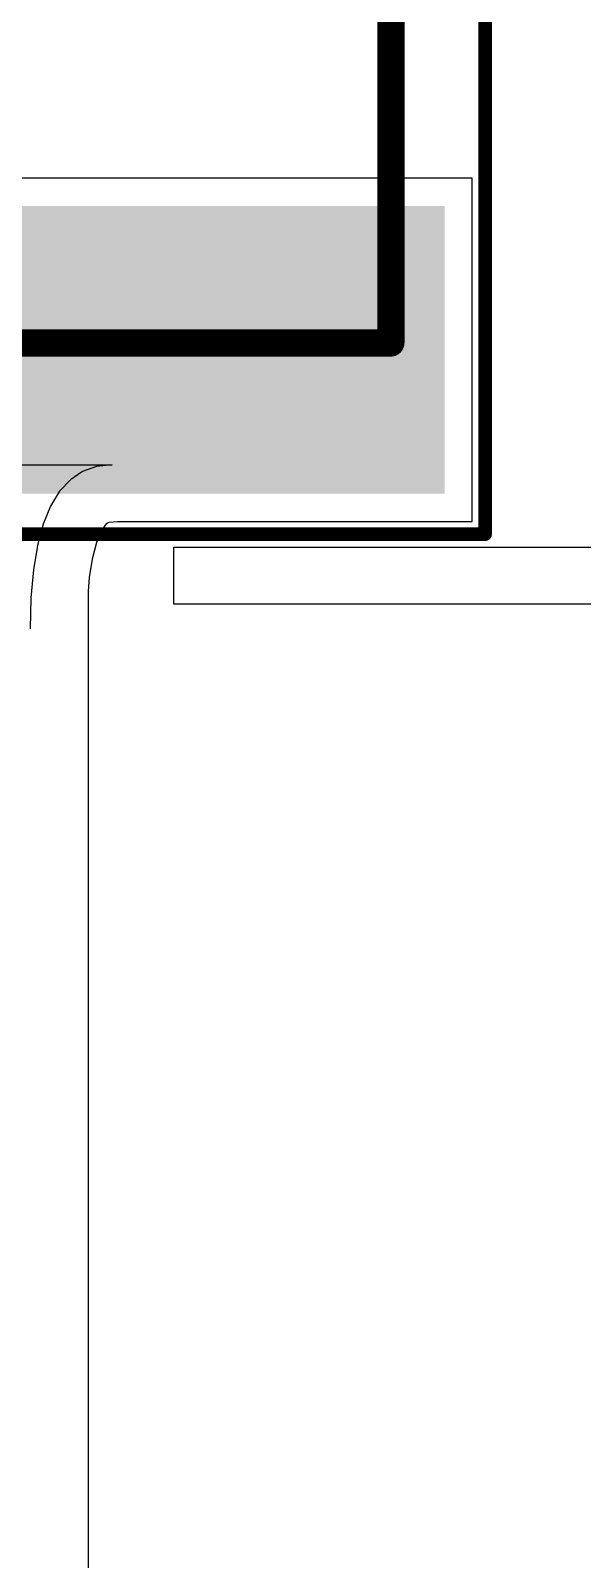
# Model space of a CAD drawing. Header units: millimetres. Extents: x 0.26 to 7.33, y 1.06 to 4.59.
# Drawn here: x 1.9959 to 2.0754, y 2.4021 to 2.6224 of the extents above; entities that cross this region are included whole.
import ezdxf

# ---------------------------------------------------------------- set-up
doc = ezdxf.new("R2010")
doc.units = ezdxf.units.MM
doc.header["$MEASUREMENT"] = 0
for name, color, linetype in [('Mechanical15', 56, 'Continuous'), ('Mechanical16', 56, 'Continuous'), ('TopLayer', 1, 'Continuous'), ('TopOverlay', 2, 'Continuous'), ('TopPaste', 8, 'Continuous'), ('TopSolder', 216, 'Continuous')]:
    doc.layers.add(name, color=color, linetype=linetype)

# ---------------------------------------------------------------- blocks, each defined once
blk = doc.blocks.new('FUSC4632X85N_15')
at = {"layer": 'Mechanical15', "const_width": 0.00394}
for points in [[(0.08957, 0.06378), (-0.08957, 0.06378)], [(0.08957, -0.06378), (0.08957, 0.06378)]]:
    blk.add_lwpolyline(points, dxfattribs=at)
at = {"layer": 'Mechanical15', "const_width": 0.00197}
blk.add_lwpolyline([(0.08858, 0.06378, 1), (0.09055, 0.06378, 1)], format="xyb", close=True, dxfattribs=at)
blk.add_lwpolyline([(0.08858, 0.06378, 1), (0.09055, 0.06378, 1)], format="xyb", close=True, dxfattribs=at)
at = {"layer": 'Mechanical16', "const_width": 0.00197}
for points in [[(0.11713, 0.07736), (-0.11713, 0.07736)], [(0.11713, -0.07736), (0.11713, 0.07736)]]:
    blk.add_lwpolyline(points, dxfattribs=at)
at = {"layer": 'Mechanical16', "const_width": 0.000984}
blk.add_lwpolyline([(0.11663, 0.07736, 1), (0.11762, 0.07736, 1)], format="xyb", close=True, dxfattribs=at)
blk.add_lwpolyline([(0.11663, 0.07736, 1), (0.11762, 0.07736, 1)], format="xyb", close=True, dxfattribs=at)
at = {"layer": 'TopLayer'}
blk.add_solid([(0.10728, -0.06752), (0.10728, 0.06752), (0.07382, -0.06752), (0.07382, 0.06752)], dxfattribs=at)
at = {"layer": 'TopPaste'}
blk.add_solid([(0.10728, -0.06752), (0.10728, 0.06752), (0.07382, -0.06752), (0.07382, 0.06752)], dxfattribs=at)
at = {"layer": 'TopSolder'}
blk.add_solid([(0.11128, -0.07152), (0.11128, 0.07152), (0.06982, -0.07152), (0.06982, 0.07152)], dxfattribs=at)

msp = doc.modelspace()

# ---------------------------------------------------------------- linework, layer by layer
at = {"layer": 'TopLayer'}
for p, q in [((2.05952, 2.60118), (1.90848, 2.60118)), ((2.05952, 2.55172), (2.05952, 2.60118)), ((1.96038, 2.55984), (2.00762, 2.55984)), ((2.00337, 2.55889), (2.0016, 2.55771)), ((2.00538, 2.5596), (2.00337, 2.55889)), ((2.00762, 2.55984), (2.00538, 2.5596)), ((2.00006, 2.55606), (1.99876, 2.55393)), ((2.0016, 2.55771), (2.00006, 2.55606)), ((1.99876, 2.55393), (1.9977, 2.55133)), ((1.9977, 2.55133), (1.99687, 2.54826)), ((2.0066, 2.55111), (2.00692, 2.55146)), ((2.00692, 2.55146), (2.00705, 2.55154)), ((2.00705, 2.55154), (2.00719, 2.55159)), ((2.00719, 2.55159), (2.0084, 2.55172)), ((2.0084, 2.55172), (2.05952, 2.55172)), ((2.00544, 2.54872), (2.00607, 2.55024)), ((2.00607, 2.55024), (2.0066, 2.55111)), ((1.99687, 2.54826), (1.99628, 2.54472)), ((2.00485, 2.54653), (2.00544, 2.54872)), ((1.99628, 2.54472), (1.99593, 2.5407)), ((2.00438, 2.54369), (2.00485, 2.54653)), ((2.0042, 2.54163), (2.00438, 2.54369)), ((1.99593, 2.5407), (1.99581, 2.53621)), ((2.0042, 2.323), (2.0042, 2.54163))]:
    msp.add_line(p, q, dxfattribs=at)
at = {"layer": 'TopOverlay'}
for p, q in [((2.01651, 2.54527), (2.01651, 2.548)), ((2.01651, 2.548), (3.53349, 2.548)), ((2.01651, 2.54253), (2.01651, 2.54527)), ((2.01651, 2.5398), (2.01651, 2.54253)), ((3.53349, 2.5398), (2.01651, 2.5398))]:
    msp.add_line(p, q, dxfattribs=at)

# ---------------------------------------------------------------- block references
at = {"rotation": 270}
msp.add_blockref('FUSC4632X85N_15', (1.984, 2.667), dxfattribs=at)

doc.saveas('drawing.dxf')
